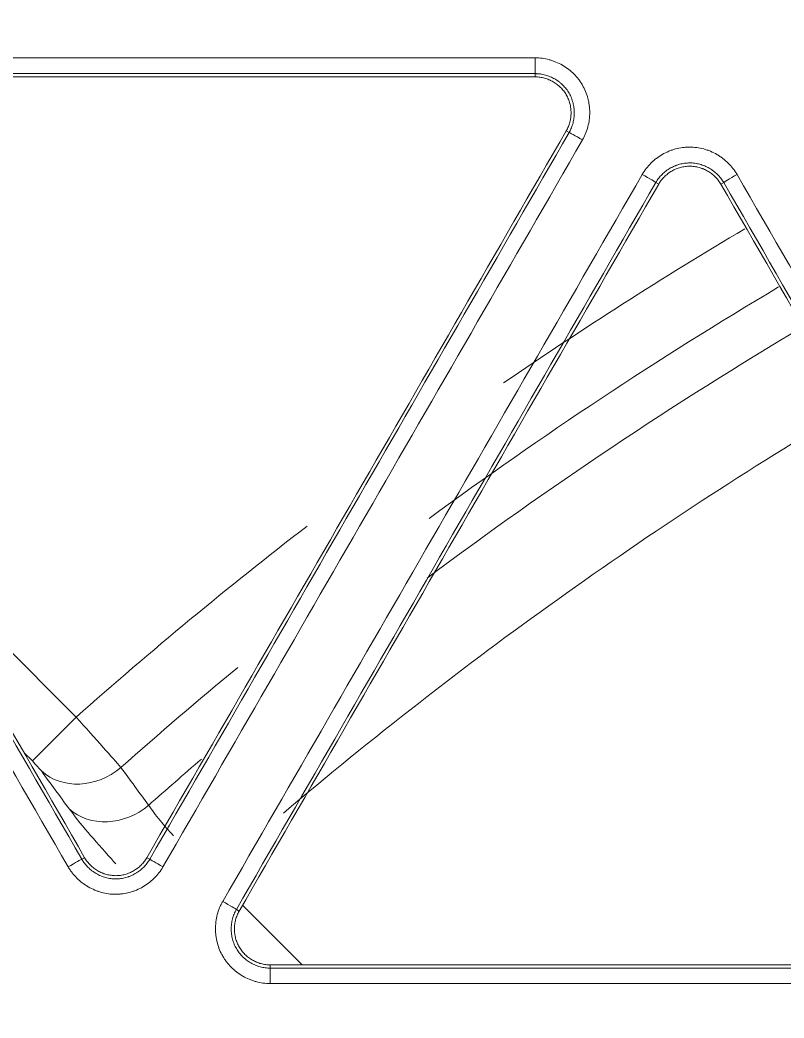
# Model space of a CAD drawing. Header units: inches. Extents: x 405346 to 489838, y -25612 to 14934.
# Drawn here: x 462704.32 to 462727.61, y 4412.36 to 4442.77 of the extents above; entities that cross this region are included whole.
import ezdxf

# ---------------------------------------------------------------- set-up
doc = ezdxf.new("R2010")
doc.units = ezdxf.units.IN
doc.header["$LTSCALE"] = 200
doc.header["$MEASUREMENT"] = 0
doc.layers.add('SS-EQ', color=2, linetype='Continuous', lineweight=20)

# ---------------------------------------------------------------- blocks, each defined once
blk = doc.blocks.new('4way무풍')
at = {"layer": 'SS-EQ'}
for p, q in [((-74.705, 119.607), (-74.704, 119.706)), ((-73.67, 117.915), (-73.757, 117.965)), ((-70.941, 116.34), (-71.027, 116.389)), ((-68.959, 116.389), (-69.046, 116.34)), ((-88.7, 100.098), (-93.934, 105.333)), ((-88.7, 100.098), (-90.035, 98.763)), ((-90.286, 99.014), (-90.035, 98.763)), ((-88.526, 95.767), (-88.44, 95.817)), ((-86.544, 95.817), (-86.457, 95.767)), ((-81.807, 92.549), (-83.626, 94.368)), ((-83.815, 94.241), (-83.729, 94.191)), ((-82.781, 92.55), (-82.781, 92.449))]:
    blk.add_line(p, q, dxfattribs=at)
for radius, start, end in [(133.744, 120.71692, 124.45549), (131.692, 120.72567, 126.28502), (130.269, 120.7136, 126.77989), (127.397, 120.75198, 130.29038), (133.744, 127.62981, 131.54493), (131.692, 129.50431, 131.54321), (130.269, 130.65789, 131.59968)]:
    blk.add_arc((0, 0), radius, start, end, dxfattribs=at)
for centre, major_axis, ratio, start_param, end_param in [((-74.704, 120.18), (0, 0.474), 0.008619, 1.550638, 3.106668), ((-73.26, 117.678), (0.41, -0.237), 0.012793, 1.588108, 3.106683), ((-71.438, 116.626), (-0.41, 0.237), 0.012796, 3.176502, 4.7295), ((-68.549, 116.626), (0.41, 0.237), 0.021182, 1.567846, 3.106678), ((-88.425, 99.794), (1.527, 1.123), 0.865122, 3.316248, 4.791302), ((-87.578, 98.643), (1.527, 1.123), 0.865103, 3.316237, 4.792142), ((-88.936, 95.53), (0.41, 0.237), 0.018651, 0.034913, 1.574542), ((-86.047, 95.53), (0.41, -0.237), 0.006512, 1.588503, 3.106685), ((-84.225, 94.478), (-0.41, 0.237), 0.006571, 3.1765, 4.729863), ((-82.781, 91.976), (0, 0.474), 0.011778, 0.034909, 1.556725)]:
    blk.add_ellipse(centre, major_axis=major_axis, ratio=ratio, start_param=start_param, end_param=end_param, dxfattribs=at)
for points, knots in [([(-346.359, 0), (-346.359, 27.812), (-346.359, 55.623), (-346.359, 97.341), (-346.359, 111.247), (-346.359, 139.059), (-346.359, 152.964), (-346.359, 180.776), (-346.359, 194.682), (-346.359, 222.494), (-346.359, 236.4), (-346.358, 257.259), (-346.358, 264.212), (-346.359, 272.903), (-346.359, 274.641), (-346.359, 277.248), (-346.359, 278.117), (-346.358, 279.856), (-346.358, 280.725), (-346.358, 282.028), (-346.358, 282.463), (-346.358, 283.332), (-346.359, 283.767), (-346.359, 284.419), (-346.359, 284.636), (-346.359, 285.07), (-346.358, 285.288), (-346.355, 285.722), (-346.353, 285.939), (-346.345, 286.374), (-346.34, 286.591), (-346.322, 287.243), (-346.305, 287.677), (-346.262, 288.546), (-346.235, 288.98), (-346.174, 289.848), (-346.138, 290.283), (-346.078, 290.934), (-346.057, 291.151), (-346.012, 291.584), (-345.894, 292.666), (-345.748, 293.74), (-345.479, 295.449), (-345.327, 296.299), (-344.817, 298.834), (-344.407, 300.504), (-343.687, 302.982), (-343.172, 304.624), (-342.294, 307.059), (-341.638, 308.662), (-341.119, 309.858), (-340.941, 310.255), (-340.713, 310.75), (-340.668, 310.849), (-340.576, 311.047), (-340.437, 311.342), (-339.919, 312.422), (-339.029, 314.158), (-338.177, 315.659), (-336.854, 317.88), (-335.912, 319.32), (-334.41, 321.417), (-333.378, 322.795), (-331.741, 324.8), (-330.589, 326.095), (-329.702, 327.05), (-329.403, 327.366), (-329.023, 327.757), (-328.947, 327.835), (-328.795, 327.991), (-328.566, 328.224), (-327.719, 329.07), (-326.303, 330.411), (-324.35, 332.11), (-322.332, 333.721), (-320.944, 334.737), (-319.535, 335.723), (-318.819, 336.202), (-317.367, 337.129), (-315.893, 338.027), (-314.376, 338.866), (-313.222, 339.472), (-312.835, 339.671), (-312.249, 339.962), (-312.054, 340.059), (-311.662, 340.249), (-309.896, 341.094), (-308.103, 341.848), (-305.68, 342.749), (-304.055, 343.315), (-302.408, 343.812), (-299.923, 344.505), (-298.245, 344.898), (-295.697, 345.381), (-294.842, 345.525), (-293.766, 345.682), (-293.551, 345.712), (-293.119, 345.77), (-292.903, 345.798), (-292.254, 345.879), (-291.821, 345.928), (-290.523, 346.062), (-289.657, 346.132), (-288.357, 346.21), (-287.924, 346.231), (-287.057, 346.265), (-286.624, 346.277), (-285.974, 346.288), (-285.757, 346.29), (-285.323, 346.293), (-285.107, 346.293), (-284.673, 346.294), (-284.456, 346.293), (-284.023, 346.293), (-283.806, 346.293), (-283.155, 346.292), (-282.722, 346.292), (-281.855, 346.292), (-281.421, 346.292), (-280.12, 346.293), (-279.253, 346.293), (-277.519, 346.294), (-276.652, 346.294), (-274.05, 346.294), (-272.316, 346.294), (-267.113, 346.293), (-263.645, 346.293), (-256.707, 346.293), (-253.239, 346.293), (-242.833, 346.293), (-235.896, 346.294), (-222.022, 346.294), (-215.084, 346.294), (-194.273, 346.294), (-180.398, 346.294), (-152.65, 346.294), (-138.775, 346.294), (-111.027, 346.294), (-97.152, 346.294), (-69.403, 346.294), (-55.529, 346.294), (-34.718, 346.294), (-27.78, 346.294), (-13.906, 346.294), (-6.969, 346.294), (-0.032, 346.294)], [0, 0, 0, 0, 0.125, 0.125, 0.1875, 0.1875, 0.25, 0.25, 0.3125, 0.3125, 0.375, 0.375, 0.40625, 0.40625, 0.414063, 0.414063, 0.417969, 0.417969, 0.421875, 0.421875, 0.423828, 0.423828, 0.425781, 0.425781, 0.426758, 0.426758, 0.427734, 0.427734, 0.428711, 0.428711, 0.429688, 0.429688, 0.431641, 0.431641, 0.433594, 0.433594, 0.435547, 0.435547, 0.436523, 0.436523, 0.4375, 0.441406, 0.441406, 0.445313, 0.445313, 0.453125, 0.453125, 0.457031, 0.460938, 0.464844, 0.464844, 0.466797, 0.466797, 0.467285, 0.467285, 0.467773, 0.46875, 0.472656, 0.476563, 0.476563, 0.484375, 0.484375, 0.488281, 0.492188, 0.496094, 0.496094, 0.498047, 0.498047, 0.498535, 0.498535, 0.499023, 0.5, 0.503906, 0.507813, 0.511719, 0.515625, 0.515625, 0.519531, 0.519531, 0.523438, 0.527344, 0.527344, 0.529297, 0.529297, 0.530273, 0.530273, 0.53125, 0.539063, 0.539063, 0.542969, 0.546875, 0.546875, 0.554688, 0.554688, 0.558594, 0.558594, 0.55957, 0.55957, 0.560547, 0.560547, 0.5625, 0.5625, 0.566406, 0.566406, 0.568359, 0.568359, 0.570313, 0.570313, 0.571289, 0.571289, 0.572266, 0.572266, 0.573242, 0.573242, 0.574219, 0.574219, 0.576172, 0.576172, 0.578125, 0.578125, 0.582031, 0.582031, 0.585938, 0.585938, 0.59375, 0.59375, 0.609375, 0.609375, 0.625, 0.625, 0.65625, 0.65625, 0.6875, 0.6875, 0.75, 0.75, 0.8125, 0.8125, 0.875, 0.875, 0.9375, 0.9375, 0.96875, 0.96875, 1, 1, 1, 1]), ([(-0.032, 345.099), (-6.961, 345.099), (-13.891, 345.099), (-27.749, 345.099), (-34.679, 345.098), (-55.467, 345.098), (-69.326, 345.098), (-97.044, 345.097), (-110.903, 345.097), (-138.621, 345.096), (-152.479, 345.095), (-180.197, 345.093), (-194.056, 345.092), (-214.845, 345.089), (-221.774, 345.088), (-235.633, 345.086), (-242.562, 345.085), (-256.421, 345.082), (-263.351, 345.08), (-272.012, 345.079), (-273.745, 345.079), (-276.343, 345.078), (-277.21, 345.078), (-278.942, 345.077), (-279.808, 345.077), (-281.107, 345.076), (-281.54, 345.076), (-282.407, 345.076), (-282.84, 345.076), (-283.706, 345.075), (-284.139, 345.075), (-284.789, 345.074), (-285.005, 345.073), (-285.438, 345.071), (-285.655, 345.069), (-286.304, 345.059), (-286.737, 345.048), (-287.602, 345.017), (-288.034, 344.996), (-289.33, 344.921), (-290.194, 344.852), (-291.488, 344.721), (-291.92, 344.673), (-292.566, 344.593), (-292.782, 344.565), (-293.212, 344.507), (-294.286, 344.357), (-295.351, 344.179), (-297.891, 343.698), (-299.563, 343.307), (-302.038, 342.614), (-303.678, 342.117), (-305.297, 341.55), (-307.709, 340.648), (-309.296, 339.975), (-311.056, 339.137), (-311.349, 338.996), (-311.641, 338.852), (-311.836, 338.756), (-311.933, 338.707), (-312.418, 338.463), (-312.803, 338.264), (-313.95, 337.656), (-314.704, 337.235), (-316.19, 336.364), (-316.921, 335.913), (-318.363, 334.982), (-319.073, 334.501), (-320.472, 333.511), (-321.848, 332.49), (-323.849, 330.871), (-325.784, 329.163), (-327.03, 327.964), (-327.795, 327.195), (-327.947, 327.04), (-328.25, 326.729), (-328.401, 326.572), (-328.849, 326.101), (-329.144, 325.784), (-330.019, 324.826), (-331.153, 323.527), (-332.763, 321.515), (-333.776, 320.132), (-334.759, 318.728), (-335.235, 318.015), (-336.157, 316.57), (-336.603, 315.837), (-337.465, 314.349), (-338.296, 312.841), (-339.065, 311.29), (-339.481, 310.406), (-339.527, 310.307), (-339.618, 310.11), (-339.754, 309.814), (-340.065, 309.122), (-340.322, 308.526), (-340.821, 307.33), (-341.451, 305.726), (-342.288, 303.29), (-342.776, 301.647), (-343.454, 299.168), (-343.836, 297.496), (-344.302, 294.959), (-344.439, 294.108), (-344.619, 292.825), (-344.701, 292.181), (-344.786, 291.427), (-344.82, 291.103), (-344.842, 290.887), (-344.852, 290.779), (-344.946, 289.806), (-345.01, 288.941), (-345.078, 287.644), (-345.096, 287.211), (-345.116, 286.563), (-345.122, 286.346), (-345.13, 285.914), (-345.133, 285.698), (-345.138, 285.265), (-345.139, 285.049), (-345.14, 284.616), (-345.14, 284.4), (-345.141, 283.751), (-345.141, 283.319), (-345.141, 282.67), (-345.141, 282.453), (-345.141, 282.021), (-345.141, 281.805), (-345.142, 281.156), (-345.142, 280.723), (-345.142, 279.426), (-345.143, 278.561), (-345.144, 276.83), (-345.144, 275.965), (-345.145, 273.37), (-345.145, 271.64), (-345.146, 262.989), (-345.147, 256.068), (-345.152, 235.306), (-345.154, 221.464), (-345.157, 193.781), (-345.158, 179.94), (-345.16, 152.257), (-345.161, 138.415), (-345.162, 110.732), (-345.163, 69.207), (-345.164, 27.683), (-345.164, 0)], [0, 0, 0, 0, 0.03125, 0.03125, 0.0625, 0.0625, 0.125, 0.125, 0.1875, 0.1875, 0.25, 0.25, 0.3125, 0.3125, 0.34375, 0.34375, 0.375, 0.375, 0.40625, 0.40625, 0.414063, 0.414063, 0.417969, 0.417969, 0.421875, 0.421875, 0.423828, 0.423828, 0.425781, 0.425781, 0.427734, 0.427734, 0.428711, 0.428711, 0.429688, 0.429688, 0.431641, 0.431641, 0.433594, 0.433594, 0.4375, 0.4375, 0.439453, 0.439453, 0.44043, 0.44043, 0.441406, 0.445313, 0.445313, 0.453125, 0.453125, 0.457031, 0.460938, 0.460938, 0.46875, 0.46875, 0.469727, 0.470215, 0.470215, 0.470703, 0.470703, 0.472656, 0.472656, 0.476563, 0.476563, 0.480469, 0.480469, 0.484375, 0.484375, 0.488281, 0.492188, 0.496094, 0.5, 0.5, 0.500977, 0.500977, 0.501953, 0.501953, 0.503906, 0.503906, 0.507813, 0.511719, 0.515625, 0.515625, 0.519531, 0.519531, 0.523438, 0.523438, 0.527344, 0.53125, 0.53125, 0.531738, 0.531738, 0.532227, 0.533203, 0.535156, 0.535156, 0.539063, 0.542969, 0.546875, 0.546875, 0.554688, 0.554688, 0.558594, 0.558594, 0.560547, 0.561523, 0.562012, 0.562012, 0.5625, 0.5625, 0.566406, 0.566406, 0.568359, 0.568359, 0.569336, 0.569336, 0.570313, 0.570313, 0.571289, 0.571289, 0.572266, 0.572266, 0.574219, 0.574219, 0.575195, 0.575195, 0.576172, 0.576172, 0.578125, 0.578125, 0.582031, 0.582031, 0.585938, 0.585938, 0.59375, 0.59375, 0.625, 0.625, 0.6875, 0.6875, 0.75, 0.75, 0.8125, 0.8125, 0.875, 1, 1, 1, 1]), ([(-74.708, 120.189), (-74.635, 120.189), (-74.562, 120.184), (-74.419, 120.165), (-74.348, 120.15), (-74.243, 120.122), (-74.208, 120.111), (-74.156, 120.093), (-74.139, 120.087), (-74.104, 120.074), (-74.088, 120.067), (-74.003, 120.032), (-73.874, 119.968), (-73.753, 119.887), (-73.68, 119.832), (-73.666, 119.821), (-73.637, 119.797), (-73.595, 119.762), (-73.555, 119.725), (-73.478, 119.648), (-73.43, 119.594), (-73.364, 119.508), (-73.343, 119.479), (-73.302, 119.418), (-73.282, 119.387), (-73.228, 119.292), (-73.164, 119.162), (-73.118, 119.024), (-73.094, 118.936), (-73.09, 118.919), (-73.082, 118.883), (-73.078, 118.865), (-73.068, 118.811), (-73.062, 118.775), (-73.048, 118.667), (-73.043, 118.595), (-73.043, 118.486), (-73.045, 118.432), (-73.049, 118.377), (-73.053, 118.341), (-73.055, 118.322), (-73.066, 118.232), (-73.094, 118.089), (-73.14, 117.952), (-73.181, 117.851), (-73.196, 117.817), (-73.228, 117.751), (-73.246, 117.719), (-73.264, 117.687)], [0, 0, 0, 0, 0.0625, 0.0625, 0.125, 0.125, 0.15625, 0.15625, 0.171875, 0.171875, 0.1875, 0.1875, 0.25, 0.3125, 0.3125, 0.328125, 0.328125, 0.34375, 0.375, 0.375, 0.4375, 0.4375, 0.46875, 0.46875, 0.5, 0.5, 0.5625, 0.625, 0.625, 0.640625, 0.640625, 0.65625, 0.65625, 0.6875, 0.6875, 0.75, 0.75, 0.78125, 0.796875, 0.796875, 0.8125, 0.8125, 0.875, 0.9375, 0.9375, 0.96875, 0.96875, 1, 1, 1, 1]), ([(-74.705, 119.607), (-74.656, 119.607), (-74.608, 119.603), (-74.514, 119.59), (-74.421, 119.571), (-74.331, 119.54), (-74.275, 119.517), (-74.264, 119.512), (-74.242, 119.502), (-74.21, 119.487), (-74.178, 119.47), (-74.117, 119.434), (-74.077, 119.408), (-74.02, 119.364), (-74.002, 119.349), (-73.966, 119.318), (-73.948, 119.301), (-73.897, 119.251), (-73.834, 119.18), (-73.781, 119.101), (-73.745, 119.039), (-73.733, 119.017), (-73.712, 118.974), (-73.703, 118.952), (-73.676, 118.886), (-73.661, 118.841), (-73.643, 118.773), (-73.635, 118.738), (-73.629, 118.702), (-73.625, 118.679), (-73.623, 118.667), (-73.616, 118.607), (-73.61, 118.512), (-73.616, 118.417), (-73.625, 118.346), (-73.628, 118.322), (-73.637, 118.275), (-73.643, 118.252), (-73.661, 118.183), (-73.676, 118.138), (-73.712, 118.05), (-73.733, 118.007), (-73.757, 117.965)], [0, 0, 0, 0, 0.0625, 0.0625, 0.125, 0.1875, 0.1875, 0.203125, 0.203125, 0.21875, 0.25, 0.25, 0.3125, 0.3125, 0.34375, 0.34375, 0.375, 0.375, 0.4375, 0.5, 0.5, 0.53125, 0.53125, 0.5625, 0.5625, 0.625, 0.625, 0.65625, 0.671875, 0.671875, 0.6875, 0.6875, 0.75, 0.8125, 0.8125, 0.84375, 0.84375, 0.875, 0.875, 0.9375, 0.9375, 1, 1, 1, 1]), ([(-73.67, 117.915), (-73.668, 117.918), (-73.667, 117.921), (-73.663, 117.926), (-73.659, 117.935), (-73.654, 117.944), (-73.645, 117.961), (-73.639, 117.973), (-73.621, 118.008), (-73.611, 118.032), (-73.581, 118.104), (-73.549, 118.203), (-73.529, 118.305), (-73.521, 118.37), (-73.519, 118.383), (-73.517, 118.409), (-73.516, 118.422), (-73.513, 118.461), (-73.513, 118.487), (-73.513, 118.565), (-73.516, 118.616), (-73.526, 118.694), (-73.53, 118.719), (-73.54, 118.771), (-73.546, 118.796), (-73.566, 118.872), (-73.582, 118.921), (-73.621, 119.017), (-73.644, 119.064), (-73.683, 119.132), (-73.697, 119.154), (-73.726, 119.198), (-73.742, 119.219), (-73.789, 119.28), (-73.824, 119.319), (-73.879, 119.373), (-73.908, 119.4), (-73.938, 119.425), (-73.958, 119.442), (-73.968, 119.45), (-74.02, 119.49), (-74.107, 119.547), (-74.2, 119.593), (-74.272, 119.623), (-74.297, 119.633), (-74.346, 119.65), (-74.371, 119.658), (-74.446, 119.678), (-74.497, 119.688), (-74.574, 119.699), (-74.613, 119.703), (-74.659, 119.705), (-74.682, 119.706), (-74.691, 119.706), (-74.698, 119.706), (-74.701, 119.706), (-74.704, 119.706)], [0, 0, 0, 0, 0.003906, 0.003906, 0.007812, 0.015625, 0.015625, 0.03125, 0.03125, 0.0625, 0.0625, 0.125, 0.1875, 0.1875, 0.203125, 0.203125, 0.21875, 0.21875, 0.25, 0.25, 0.3125, 0.3125, 0.34375, 0.34375, 0.375, 0.375, 0.4375, 0.4375, 0.5, 0.5, 0.53125, 0.53125, 0.5625, 0.5625, 0.625, 0.625, 0.65625, 0.671875, 0.671875, 0.6875, 0.6875, 0.75, 0.8125, 0.8125, 0.84375, 0.84375, 0.875, 0.875, 0.9375, 0.9375, 0.96875, 0.984375, 0.992188, 0.996094, 0.996094, 1, 1, 1, 1]), ([(-71.442, 116.635), (-71.405, 116.699), (-71.364, 116.759), (-71.276, 116.874), (-71.228, 116.928), (-71.151, 117.005), (-71.124, 117.03), (-71.082, 117.066), (-71.068, 117.078), (-71.04, 117.101), (-71.026, 117.112), (-70.953, 117.167), (-70.833, 117.247), (-70.703, 117.312), (-70.618, 117.347), (-70.601, 117.354), (-70.567, 117.367), (-70.55, 117.373), (-70.498, 117.391), (-70.463, 117.402), (-70.358, 117.43), (-70.287, 117.445), (-70.18, 117.459), (-70.144, 117.463), (-70.071, 117.468), (-70.034, 117.469), (-69.924, 117.469), (-69.78, 117.459), (-69.638, 117.43), (-69.55, 117.407), (-69.532, 117.401), (-69.497, 117.391), (-69.48, 117.385), (-69.428, 117.367), (-69.394, 117.354), (-69.293, 117.312), (-69.228, 117.28), (-69.134, 117.226), (-69.088, 117.197), (-69.043, 117.166), (-69.013, 117.145), (-68.998, 117.134), (-68.925, 117.078), (-68.816, 116.983), (-68.72, 116.875), (-68.653, 116.789), (-68.632, 116.759), (-68.591, 116.698), (-68.571, 116.667), (-68.553, 116.635)], [0, 0, 0, 0, 0.0625, 0.0625, 0.125, 0.125, 0.15625, 0.15625, 0.171875, 0.171875, 0.1875, 0.1875, 0.25, 0.3125, 0.3125, 0.328125, 0.328125, 0.34375, 0.34375, 0.375, 0.375, 0.4375, 0.4375, 0.46875, 0.46875, 0.5, 0.5, 0.5625, 0.625, 0.625, 0.640625, 0.640625, 0.65625, 0.65625, 0.6875, 0.6875, 0.75, 0.75, 0.78125, 0.796875, 0.796875, 0.8125, 0.8125, 0.875, 0.9375, 0.9375, 0.96875, 0.96875, 1, 1, 1, 1]), ([(-68.959, 116.389), (-68.961, 116.392), (-68.963, 116.395), (-68.966, 116.401), (-68.971, 116.409), (-68.976, 116.418), (-68.987, 116.434), (-68.994, 116.445), (-69.016, 116.478), (-69.031, 116.499), (-69.079, 116.561), (-69.148, 116.638), (-69.226, 116.706), (-69.278, 116.746), (-69.289, 116.753), (-69.31, 116.769), (-69.343, 116.791), (-69.376, 116.811), (-69.443, 116.85), (-69.49, 116.873), (-69.562, 116.903), (-69.586, 116.913), (-69.635, 116.93), (-69.66, 116.937), (-69.736, 116.958), (-69.787, 116.969), (-69.889, 116.983), (-69.941, 116.986), (-70.02, 116.986), (-70.046, 116.985), (-70.098, 116.982), (-70.124, 116.979), (-70.201, 116.968), (-70.252, 116.958), (-70.327, 116.937), (-70.364, 116.926), (-70.401, 116.913), (-70.425, 116.903), (-70.438, 116.898), (-70.498, 116.873), (-70.591, 116.827), (-70.677, 116.77), (-70.74, 116.722), (-70.76, 116.706), (-70.8, 116.671), (-70.819, 116.653), (-70.874, 116.599), (-70.909, 116.56), (-70.956, 116.498), (-70.979, 116.467), (-71.004, 116.429), (-71.016, 116.409), (-71.021, 116.401), (-71.024, 116.395), (-71.026, 116.392), (-71.027, 116.389)], [0, 0, 0, 0, 0.003906, 0.003906, 0.007812, 0.015625, 0.015625, 0.03125, 0.03125, 0.0625, 0.0625, 0.125, 0.1875, 0.1875, 0.203125, 0.203125, 0.21875, 0.25, 0.25, 0.3125, 0.3125, 0.34375, 0.34375, 0.375, 0.375, 0.4375, 0.4375, 0.5, 0.5, 0.53125, 0.53125, 0.5625, 0.5625, 0.625, 0.625, 0.65625, 0.671875, 0.671875, 0.6875, 0.6875, 0.75, 0.8125, 0.8125, 0.84375, 0.84375, 0.875, 0.875, 0.9375, 0.9375, 0.96875, 0.984375, 0.992188, 0.996094, 0.996094, 1, 1, 1, 1]), ([(-70.941, 116.34), (-70.917, 116.381), (-70.89, 116.421), (-70.832, 116.497), (-70.769, 116.568), (-70.697, 116.63), (-70.649, 116.666), (-70.639, 116.674), (-70.62, 116.687), (-70.59, 116.708), (-70.56, 116.727), (-70.498, 116.762), (-70.455, 116.783), (-70.389, 116.811), (-70.367, 116.819), (-70.322, 116.835), (-70.299, 116.842), (-70.229, 116.861), (-70.136, 116.88), (-70.041, 116.887), (-69.969, 116.887), (-69.945, 116.886), (-69.897, 116.883), (-69.874, 116.88), (-69.803, 116.87), (-69.757, 116.861), (-69.688, 116.842), (-69.654, 116.831), (-69.62, 116.819), (-69.598, 116.811), (-69.587, 116.806), (-69.531, 116.783), (-69.446, 116.74), (-69.367, 116.688), (-69.31, 116.644), (-69.291, 116.629), (-69.255, 116.598), (-69.237, 116.582), (-69.186, 116.531), (-69.155, 116.496), (-69.097, 116.421), (-69.07, 116.381), (-69.046, 116.34)], [0, 0, 0, 0, 0.0625, 0.0625, 0.125, 0.1875, 0.1875, 0.203125, 0.203125, 0.21875, 0.25, 0.25, 0.3125, 0.3125, 0.34375, 0.34375, 0.375, 0.375, 0.4375, 0.5, 0.5, 0.53125, 0.53125, 0.5625, 0.5625, 0.625, 0.625, 0.65625, 0.671875, 0.671875, 0.6875, 0.6875, 0.75, 0.8125, 0.8125, 0.84375, 0.84375, 0.875, 0.875, 0.9375, 0.9375, 1, 1, 1, 1]), ([(-87.336, 98.565), (-87.464, 98.715), (-87.651, 98.928), (-88.119, 99.456), (-88.409, 99.778), (-88.7, 100.098)], [0, 0, 0, 0, 0.475983, 0.475983, 1, 1, 1, 1]), ([(-90.035, 98.763), (-89.974, 98.702), (-89.914, 98.639), (-89.82, 98.534), (-89.783, 98.491), (-89.76, 98.459)], [0, 0, 0, 0, 0.524017, 0.524017, 1, 1, 1, 1]), ([(-85.731, 96.482), (-85.881, 96.646), (-86.017, 96.802), (-86.281, 97.123), (-86.401, 97.282), (-86.489, 97.415)], [0, 0, 0, 0, 0.447525, 0.447525, 1, 1, 1, 1]), ([(-88.914, 97.308), (-88.766, 97.106), (-88.571, 96.863), (-88.129, 96.34), (-87.888, 96.067), (-87.582, 95.729), (-87.537, 95.68), (-87.493, 95.632)], [0, 0, 0, 0, 0.488858, 0.488858, 0.927458, 0.927458, 1, 1, 1, 1]), ([(-86.544, 95.817), (-86.568, 95.775), (-86.595, 95.735), (-86.654, 95.659), (-86.717, 95.589), (-86.789, 95.526), (-86.836, 95.49), (-86.846, 95.483), (-86.866, 95.469), (-86.895, 95.448), (-86.926, 95.429), (-86.988, 95.394), (-87.03, 95.373), (-87.096, 95.345), (-87.118, 95.337), (-87.164, 95.321), (-87.187, 95.314), (-87.256, 95.295), (-87.349, 95.276), (-87.444, 95.269), (-87.516, 95.269), (-87.54, 95.27), (-87.588, 95.274), (-87.612, 95.276), (-87.682, 95.286), (-87.729, 95.295), (-87.797, 95.314), (-87.831, 95.325), (-87.865, 95.337), (-87.888, 95.346), (-87.899, 95.35), (-87.954, 95.373), (-88.04, 95.416), (-88.119, 95.468), (-88.176, 95.512), (-88.194, 95.527), (-88.231, 95.558), (-88.248, 95.575), (-88.299, 95.625), (-88.331, 95.66), (-88.389, 95.735), (-88.416, 95.775), (-88.44, 95.817)], [0, 0, 0, 0, 0.0625, 0.0625, 0.125, 0.1875, 0.1875, 0.203125, 0.203125, 0.21875, 0.25, 0.25, 0.3125, 0.3125, 0.34375, 0.34375, 0.375, 0.375, 0.4375, 0.5, 0.5, 0.53125, 0.53125, 0.5625, 0.5625, 0.625, 0.625, 0.65625, 0.671875, 0.671875, 0.6875, 0.6875, 0.75, 0.8125, 0.8125, 0.84375, 0.84375, 0.875, 0.875, 0.9375, 0.9375, 1, 1, 1, 1]), ([(-86.053, 95.537), (-86.09, 95.473), (-86.13, 95.413), (-86.219, 95.298), (-86.267, 95.244), (-86.344, 95.167), (-86.371, 95.142), (-86.412, 95.106), (-86.426, 95.094), (-86.455, 95.071), (-86.469, 95.06), (-86.541, 95.004), (-86.662, 94.924), (-86.792, 94.86), (-86.877, 94.824), (-86.894, 94.818), (-86.928, 94.805), (-86.945, 94.798), (-86.997, 94.781), (-87.032, 94.77), (-87.136, 94.741), (-87.207, 94.727), (-87.315, 94.712), (-87.351, 94.709), (-87.424, 94.704), (-87.461, 94.703), (-87.57, 94.702), (-87.715, 94.712), (-87.857, 94.741), (-87.945, 94.765), (-87.963, 94.77), (-87.998, 94.781), (-88.015, 94.787), (-88.067, 94.804), (-88.101, 94.817), (-88.202, 94.859), (-88.267, 94.891), (-88.361, 94.946), (-88.407, 94.975), (-88.452, 95.006), (-88.482, 95.027), (-88.497, 95.038), (-88.57, 95.093), (-88.679, 95.188), (-88.775, 95.297), (-88.842, 95.383), (-88.863, 95.413), (-88.904, 95.473), (-88.924, 95.505), (-88.942, 95.536)], [0, 0, 0, 0, 0.0625, 0.0625, 0.125, 0.125, 0.15625, 0.15625, 0.171875, 0.171875, 0.1875, 0.1875, 0.25, 0.3125, 0.3125, 0.328125, 0.328125, 0.34375, 0.34375, 0.375, 0.375, 0.4375, 0.4375, 0.46875, 0.46875, 0.5, 0.5, 0.5625, 0.625, 0.625, 0.640625, 0.640625, 0.65625, 0.65625, 0.6875, 0.6875, 0.75, 0.75, 0.78125, 0.796875, 0.796875, 0.8125, 0.8125, 0.875, 0.9375, 0.9375, 0.96875, 0.96875, 1, 1, 1, 1]), ([(-88.526, 95.767), (-88.524, 95.764), (-88.523, 95.761), (-88.519, 95.755), (-88.514, 95.747), (-88.509, 95.738), (-88.499, 95.722), (-88.492, 95.711), (-88.47, 95.678), (-88.454, 95.657), (-88.406, 95.595), (-88.338, 95.518), (-88.259, 95.45), (-88.207, 95.41), (-88.196, 95.402), (-88.175, 95.387), (-88.143, 95.365), (-88.11, 95.344), (-88.042, 95.305), (-87.996, 95.282), (-87.924, 95.252), (-87.899, 95.243), (-87.85, 95.226), (-87.825, 95.218), (-87.749, 95.197), (-87.698, 95.187), (-87.596, 95.173), (-87.544, 95.169), (-87.466, 95.169), (-87.439, 95.17), (-87.387, 95.174), (-87.361, 95.176), (-87.284, 95.187), (-87.233, 95.197), (-87.158, 95.218), (-87.121, 95.229), (-87.084, 95.243), (-87.06, 95.252), (-87.047, 95.257), (-86.987, 95.282), (-86.894, 95.329), (-86.807, 95.386), (-86.745, 95.433), (-86.725, 95.45), (-86.685, 95.484), (-86.666, 95.502), (-86.611, 95.557), (-86.576, 95.596), (-86.529, 95.657), (-86.506, 95.689), (-86.481, 95.727), (-86.469, 95.747), (-86.464, 95.755), (-86.461, 95.761), (-86.459, 95.764), (-86.457, 95.767)], [0, 0, 0, 0, 0.003906, 0.003906, 0.007813, 0.015625, 0.015625, 0.03125, 0.03125, 0.0625, 0.0625, 0.125, 0.1875, 0.1875, 0.203125, 0.203125, 0.21875, 0.25, 0.25, 0.3125, 0.3125, 0.34375, 0.34375, 0.375, 0.375, 0.4375, 0.4375, 0.5, 0.5, 0.53125, 0.53125, 0.5625, 0.5625, 0.625, 0.625, 0.65625, 0.671875, 0.671875, 0.6875, 0.6875, 0.75, 0.8125, 0.8125, 0.84375, 0.84375, 0.875, 0.875, 0.9375, 0.9375, 0.96875, 0.984375, 0.992188, 0.996094, 0.996094, 1, 1, 1, 1]), ([(-82.786, 91.983), (-82.86, 91.983), (-82.932, 91.988), (-83.076, 92.007), (-83.147, 92.021), (-83.252, 92.05), (-83.287, 92.061), (-83.339, 92.078), (-83.356, 92.085), (-83.39, 92.098), (-83.407, 92.104), (-83.491, 92.139), (-83.621, 92.204), (-83.742, 92.284), (-83.815, 92.34), (-83.829, 92.351), (-83.857, 92.374), (-83.899, 92.41), (-83.939, 92.447), (-84.016, 92.523), (-84.064, 92.577), (-84.131, 92.663), (-84.152, 92.693), (-84.193, 92.753), (-84.212, 92.785), (-84.267, 92.879), (-84.331, 93.01), (-84.377, 93.147), (-84.4, 93.235), (-84.405, 93.253), (-84.413, 93.289), (-84.417, 93.307), (-84.427, 93.361), (-84.433, 93.397), (-84.447, 93.505), (-84.451, 93.577), (-84.452, 93.686), (-84.45, 93.74), (-84.445, 93.795), (-84.442, 93.831), (-84.44, 93.849), (-84.428, 93.94), (-84.4, 94.083), (-84.355, 94.22), (-84.313, 94.321), (-84.299, 94.354), (-84.266, 94.42), (-84.249, 94.453), (-84.231, 94.484)], [0, 0, 0, 0, 0.0625, 0.0625, 0.125, 0.125, 0.15625, 0.15625, 0.171875, 0.171875, 0.1875, 0.1875, 0.25, 0.3125, 0.3125, 0.328125, 0.328125, 0.34375, 0.375, 0.375, 0.4375, 0.4375, 0.46875, 0.46875, 0.5, 0.5, 0.5625, 0.625, 0.625, 0.640625, 0.640625, 0.65625, 0.65625, 0.6875, 0.6875, 0.75, 0.75, 0.78125, 0.796875, 0.796875, 0.8125, 0.8125, 0.875, 0.9375, 0.9375, 0.96875, 0.96875, 1, 1, 1, 1]), ([(-83.815, 94.241), (-83.816, 94.238), (-83.818, 94.235), (-83.821, 94.229), (-83.826, 94.221), (-83.831, 94.212), (-83.84, 94.195), (-83.846, 94.183), (-83.863, 94.148), (-83.874, 94.124), (-83.903, 94.052), (-83.936, 93.953), (-83.956, 93.851), (-83.964, 93.786), (-83.966, 93.773), (-83.968, 93.747), (-83.969, 93.734), (-83.971, 93.695), (-83.972, 93.669), (-83.972, 93.591), (-83.969, 93.539), (-83.959, 93.462), (-83.955, 93.436), (-83.945, 93.385), (-83.939, 93.359), (-83.919, 93.283), (-83.903, 93.234), (-83.864, 93.138), (-83.841, 93.092), (-83.802, 93.024), (-83.788, 93.001), (-83.759, 92.958), (-83.743, 92.937), (-83.696, 92.876), (-83.661, 92.837), (-83.606, 92.782), (-83.577, 92.756), (-83.547, 92.73), (-83.527, 92.714), (-83.517, 92.706), (-83.465, 92.666), (-83.378, 92.609), (-83.285, 92.562), (-83.213, 92.532), (-83.189, 92.523), (-83.139, 92.506), (-83.114, 92.498), (-83.039, 92.477), (-82.988, 92.467), (-82.911, 92.457), (-82.872, 92.453), (-82.827, 92.45), (-82.804, 92.45), (-82.794, 92.449), (-82.787, 92.449), (-82.784, 92.449), (-82.781, 92.449)], [0, 0, 0, 0, 0.003906, 0.003906, 0.007812, 0.015625, 0.015625, 0.03125, 0.03125, 0.0625, 0.0625, 0.125, 0.1875, 0.1875, 0.203125, 0.203125, 0.21875, 0.21875, 0.25, 0.25, 0.3125, 0.3125, 0.34375, 0.34375, 0.375, 0.375, 0.4375, 0.4375, 0.5, 0.5, 0.53125, 0.53125, 0.5625, 0.5625, 0.625, 0.625, 0.65625, 0.671875, 0.671875, 0.6875, 0.6875, 0.75, 0.8125, 0.8125, 0.84375, 0.84375, 0.875, 0.875, 0.9375, 0.9375, 0.96875, 0.984375, 0.992188, 0.996094, 0.996094, 1, 1, 1, 1]), ([(-82.781, 92.55), (-82.829, 92.55), (-82.877, 92.553), (-82.972, 92.566), (-83.065, 92.585), (-83.155, 92.616), (-83.221, 92.644), (-83.243, 92.654), (-83.286, 92.675), (-83.307, 92.686), (-83.369, 92.722), (-83.408, 92.748), (-83.465, 92.792), (-83.484, 92.807), (-83.52, 92.838), (-83.538, 92.855), (-83.589, 92.905), (-83.652, 92.976), (-83.705, 93.055), (-83.741, 93.118), (-83.752, 93.139), (-83.773, 93.182), (-83.783, 93.204), (-83.81, 93.27), (-83.825, 93.315), (-83.843, 93.384), (-83.851, 93.418), (-83.857, 93.454), (-83.861, 93.477), (-83.862, 93.489), (-83.87, 93.549), (-83.876, 93.644), (-83.87, 93.739), (-83.861, 93.81), (-83.857, 93.834), (-83.848, 93.881), (-83.843, 93.904), (-83.825, 93.974), (-83.81, 94.019), (-83.774, 94.107), (-83.753, 94.149), (-83.729, 94.191)], [0, 0, 0, 0, 0.0625, 0.0625, 0.125, 0.1875, 0.1875, 0.21875, 0.21875, 0.25, 0.25, 0.3125, 0.3125, 0.34375, 0.34375, 0.375, 0.375, 0.4375, 0.5, 0.5, 0.53125, 0.53125, 0.5625, 0.5625, 0.625, 0.625, 0.65625, 0.671875, 0.671875, 0.6875, 0.6875, 0.75, 0.8125, 0.8125, 0.84375, 0.84375, 0.875, 0.875, 0.9375, 0.9375, 1, 1, 1, 1])]:
    blk.add_open_spline(points, degree=3, knots=knots, dxfattribs=at)
for points in [[(-100.285, 120.188), (-91.76, 120.189), (-83.234, 120.189), (-74.708, 120.189)], [(-74.704, 119.706), (-83.23, 119.706), (-91.755, 119.706), (-100.279, 119.706)], [(-74.705, 119.607), (-83.23, 119.607), (-91.755, 119.607), (-100.279, 119.607)], [(-101.313, 117.915), (-97.051, 110.532), (-92.789, 103.15), (-88.526, 95.767)], [(-101.227, 117.965), (-96.965, 110.582), (-92.702, 103.2), (-88.44, 95.817)], [(-86.544, 95.817), (-82.282, 103.2), (-78.019, 110.582), (-73.757, 117.965)], [(-86.457, 95.767), (-82.195, 103.15), (-77.932, 110.532), (-73.67, 117.915)], [(-88.942, 95.536), (-93.205, 102.92), (-97.467, 110.303), (-101.729, 117.686)], [(-73.264, 117.687), (-77.527, 110.304), (-81.79, 102.92), (-86.053, 95.537)], [(-84.231, 94.484), (-79.967, 101.868), (-75.704, 109.252), (-71.442, 116.635)], [(-68.553, 116.635), (-64.29, 109.252), (-60.028, 101.869), (-55.765, 94.485)], [(-71.027, 116.389), (-75.29, 109.007), (-79.552, 101.624), (-83.815, 94.241)], [(-70.941, 116.34), (-75.204, 108.957), (-79.466, 101.574), (-83.729, 94.191)], [(-56.258, 94.191), (-60.521, 101.574), (-64.783, 108.957), (-69.046, 116.34)], [(-56.172, 94.241), (-60.434, 101.624), (-64.697, 109.007), (-68.959, 116.389)], [(-86.489, 97.415), (-86.771, 97.799), (-87.054, 98.182), (-87.336, 98.565)], [(-89.76, 98.459), (-89.478, 98.075), (-89.196, 97.691), (-88.914, 97.308)], [(-82.781, 92.55), (-74.256, 92.55), (-65.731, 92.55), (-57.206, 92.55)], [(-82.781, 92.449), (-74.256, 92.449), (-65.731, 92.449), (-57.206, 92.449)], [(-57.21, 91.983), (-65.735, 91.983), (-74.261, 91.983), (-82.786, 91.983)]]:
    blk.add_open_spline(points, degree=3, dxfattribs=at)

msp = doc.modelspace()

# ---------------------------------------------------------------- block references
msp.add_blockref('4way무풍', (462794.732, 4321.426))

doc.saveas('drawing.dxf')
